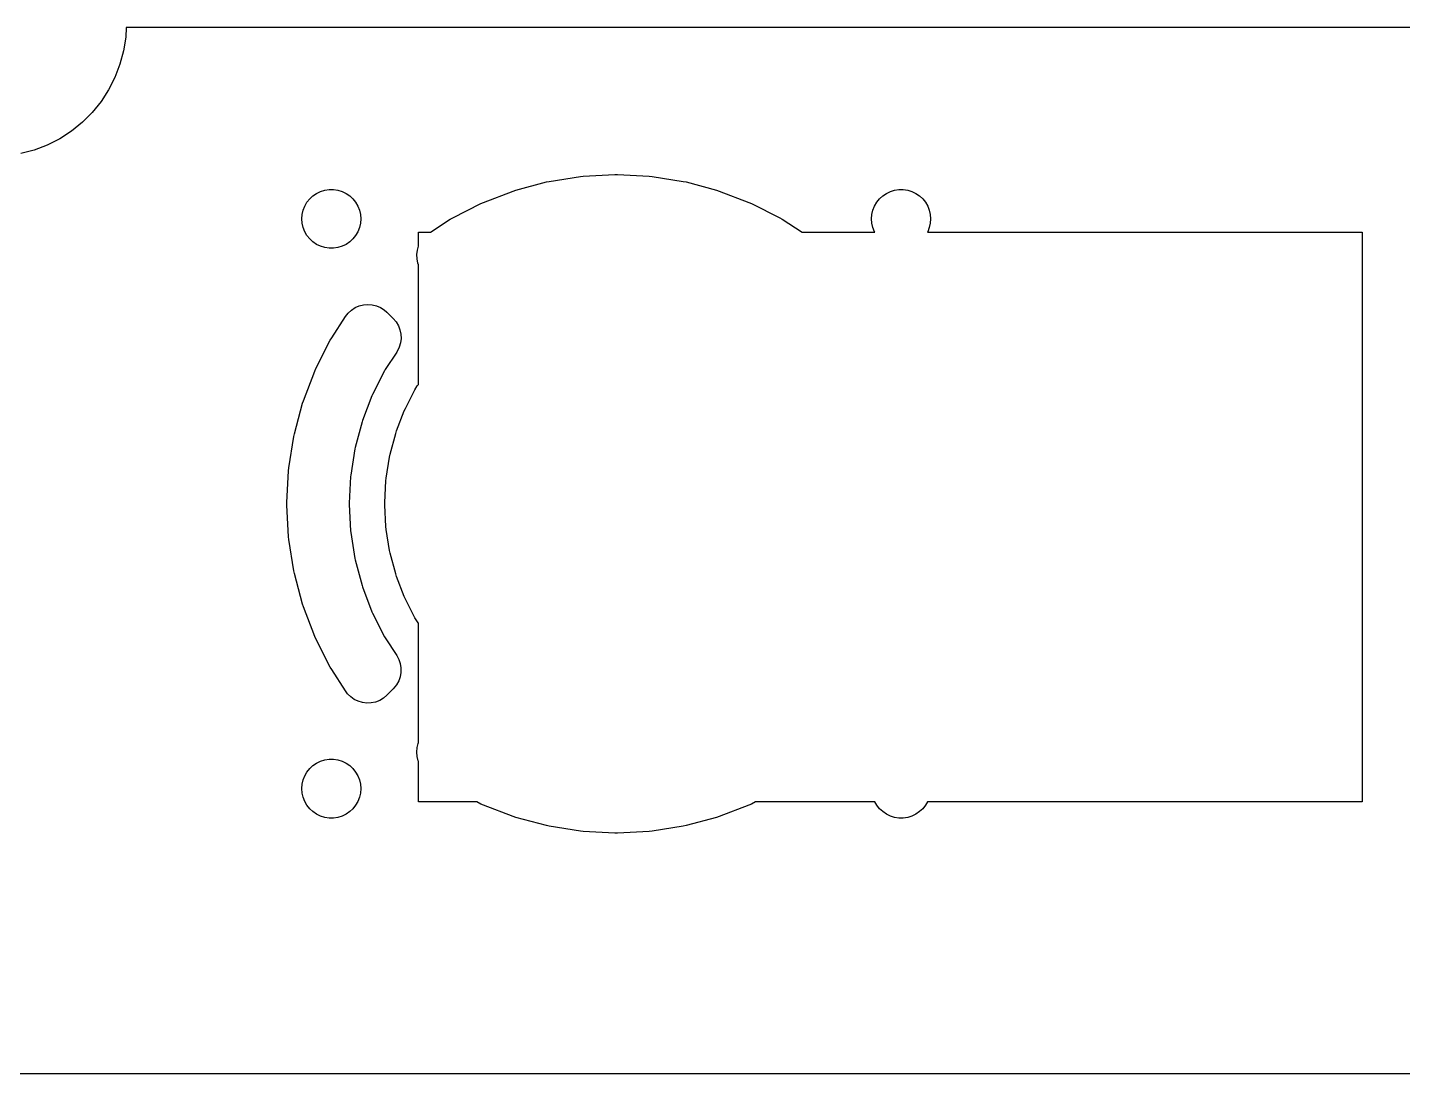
# Model space of a CAD drawing. Header units: metres. Extents: x 0 to 299, y 0 to 59.
# Drawn here: x 76.9 to 154.2, y 0 to 58.8 of the extents above; entities that cross this region are included whole.
import ezdxf

# ---------------------------------------------------------------- set-up
doc = ezdxf.new("R2010")
doc.units = ezdxf.units.M

msp = doc.modelspace()

# ---------------------------------------------------------------- linework, layer by layer
for p, q in [((82.4869, 58.75), (82.4589, 58.216)), ((156.413, 58.75), (82.4869, 58.75)), ((82.4589, 58.216), (82.3361, 57.4407)), ((82.3361, 57.4407), (82.1329, 56.6824)), ((82.1329, 56.6824), (81.8516, 55.9495)), ((81.8516, 55.9495), (81.4952, 55.25)), ((81.4952, 55.25), (81.0676, 54.5916)), ((81.0676, 54.5916), (80.5736, 53.9815)), ((80.0185, 53.4264), (79.4084, 52.9324)), ((80.5736, 53.9815), (80.0185, 53.4264)), ((79.4084, 52.9324), (78.75, 52.5048)), ((77.3176, 51.8671), (76.5593, 51.6639)), ((78.0505, 52.1484), (77.3176, 51.8671)), ((78.75, 52.5048), (78.0505, 52.1484)), ((106.231, 50.108), (107.989, 50.3864)), ((107.989, 50.3864), (108.145, 50.4028)), ((108.145, 50.4028), (109.921, 50.4959)), ((109.921, 50.4959), (110.079, 50.4959)), ((110.079, 50.4959), (111.855, 50.4028)), ((111.855, 50.4028), (112.011, 50.3864)), ((112.011, 50.3864), (113.769, 50.108)), ((92.9684, 49.2936), (93.1727, 49.4329)), ((93.1727, 49.4329), (93.3955, 49.5402)), ((93.3955, 49.5402), (93.6318, 49.6131)), ((93.6318, 49.6131), (93.8764, 49.65)), ((93.8764, 49.65), (94.1237, 49.65)), ((94.1237, 49.65), (94.3682, 49.6131)), ((94.3682, 49.6131), (94.6045, 49.5402)), ((94.6045, 49.5402), (94.8273, 49.4329)), ((94.8273, 49.4329), (95.0316, 49.2936)), ((102.549, 48.9288), (104.21, 49.5664)), ((104.21, 49.5664), (104.359, 49.6149)), ((104.359, 49.6149), (106.078, 50.0754)), ((106.078, 50.0754), (106.231, 50.108)), ((113.769, 50.108), (113.922, 50.0754)), ((113.922, 50.0754), (115.641, 49.6149)), ((115.641, 49.6149), (115.79, 49.5664)), ((115.79, 49.5664), (117.451, 48.9288)), ((124.968, 49.2936), (125.173, 49.4329)), ((125.173, 49.4329), (125.395, 49.5402)), ((125.395, 49.5402), (125.632, 49.6131)), ((125.632, 49.6131), (125.876, 49.65)), ((125.876, 49.65), (126.124, 49.65)), ((126.124, 49.65), (126.368, 49.6131)), ((126.368, 49.6131), (126.604, 49.5402)), ((126.604, 49.5402), (126.827, 49.4329)), ((126.827, 49.4329), (127.032, 49.2936)), ((92.4189, 48.4877), (92.5092, 48.7179)), ((92.5092, 48.7179), (92.6329, 48.9321)), ((92.6329, 48.9321), (92.7871, 49.1254)), ((92.7871, 49.1254), (92.9684, 49.2936)), ((95.0316, 49.2936), (95.2129, 49.1254)), ((95.2129, 49.1254), (95.3671, 48.9321)), ((95.3671, 48.9321), (95.4908, 48.7179)), ((95.4908, 48.7179), (95.5811, 48.4877)), ((100.82, 48.0571), (102.405, 48.8649)), ((102.405, 48.8649), (102.549, 48.9288)), ((117.451, 48.9288), (117.595, 48.8649)), ((117.595, 48.8649), (119.18, 48.0571)), ((124.419, 48.4877), (124.509, 48.7179)), ((124.509, 48.7179), (124.633, 48.9321)), ((124.633, 48.9321), (124.787, 49.1254)), ((124.787, 49.1254), (124.968, 49.2936)), ((127.032, 49.2936), (127.213, 49.1254)), ((127.213, 49.1254), (127.367, 48.9321)), ((127.367, 48.9321), (127.491, 48.7179)), ((127.491, 48.7179), (127.581, 48.4877)), ((92.3454, 48), (92.3639, 48.2466)), ((92.3639, 47.7534), (92.3454, 48)), ((92.3639, 48.2466), (92.4189, 48.4877)), ((95.5811, 48.4877), (95.6362, 48.2466)), ((95.6362, 48.2466), (95.6546, 48)), ((95.6546, 48), (95.6362, 47.7534)), ((99.562, 47.25), (100.684, 47.9786)), ((100.684, 47.9786), (100.82, 48.0571)), ((119.18, 48.0571), (119.316, 47.9786)), ((119.316, 47.9786), (120.438, 47.25)), ((124.345, 48), (124.364, 48.2466)), ((124.364, 47.7534), (124.345, 48)), ((124.364, 48.2466), (124.419, 48.4877)), ((127.581, 48.4877), (127.636, 48.2466)), ((127.636, 48.2466), (127.655, 48)), ((127.655, 48), (127.636, 47.7534)), ((92.4189, 47.5123), (92.3639, 47.7534)), ((92.5092, 47.2821), (92.4189, 47.5123)), ((92.6329, 47.0679), (92.5092, 47.2821)), ((95.4908, 47.2821), (95.3671, 47.0679)), ((95.5811, 47.5123), (95.4908, 47.2821)), ((95.6362, 47.7534), (95.5811, 47.5123)), ((98.9, 46.474), (98.9, 47.25)), ((98.9, 47.25), (99.562, 47.25)), ((120.438, 47.25), (124.528, 47.25)), ((124.419, 47.5123), (124.364, 47.7534)), ((124.509, 47.2821), (124.419, 47.5123)), ((124.528, 47.25), (124.509, 47.2821)), ((127.491, 47.2821), (127.472, 47.25)), ((127.472, 47.25), (151.9, 47.25)), ((127.581, 47.5123), (127.491, 47.2821)), ((127.636, 47.7534), (127.581, 47.5123)), ((151.9, 47.25), (151.9, 15.25)), ((92.7871, 46.8746), (92.6329, 47.0679)), ((92.9684, 46.7064), (92.7871, 46.8746)), ((93.1727, 46.567), (92.9684, 46.7064)), ((93.3955, 46.4597), (93.1727, 46.567)), ((93.6318, 46.3869), (93.3955, 46.4597)), ((93.8764, 46.35), (93.6318, 46.3869)), ((94.1237, 46.35), (93.8764, 46.35)), ((94.3682, 46.3869), (94.1237, 46.35)), ((94.6045, 46.4597), (94.3682, 46.3869)), ((94.8273, 46.567), (94.6045, 46.4597)), ((95.0316, 46.7064), (94.8273, 46.567)), ((95.2129, 46.8746), (95.0316, 46.7064)), ((95.3671, 47.0679), (95.2129, 46.8746)), ((98.8331, 46.2493), (98.9, 46.474)), ((98.8025, 46.0034), (98.8331, 46.2493)), ((98.8127, 45.7559), (98.8025, 46.0034)), ((98.8635, 45.5134), (98.8127, 45.7559)), ((98.9, 45.42), (98.8635, 45.5134)), ((98.9, 38.7039), (98.9, 45.42)), ((94.0214, 41.3159), (94.8005, 42.5158)), ((94.8005, 42.5158), (94.9522, 42.7117)), ((94.9522, 42.7117), (95.134, 42.88)), ((95.134, 42.88), (95.341, 43.0161)), ((95.341, 43.0161), (95.5676, 43.1162)), ((95.5676, 43.1162), (95.8076, 43.1777)), ((95.8076, 43.1777), (96.0544, 43.1988)), ((96.0544, 43.1988), (96.3014, 43.179)), ((96.3014, 43.179), (96.5417, 43.1189)), ((96.5417, 43.1189), (96.7688, 43.02)), ((96.7688, 43.02), (96.9766, 42.8851)), ((96.9766, 42.8851), (97.1192, 42.7595)), ((97.1192, 42.7595), (97.4772, 42.4015)), ((97.4772, 42.4015), (97.6373, 42.2124)), ((97.6373, 42.2124), (97.7641, 41.9996)), ((97.7641, 41.9996), (97.8542, 41.7688)), ((97.8542, 41.7688), (97.905, 41.5264)), ((93.1351, 39.5947), (93.9429, 41.18)), ((93.9429, 41.18), (94.0214, 41.3159)), ((97.8846, 41.033), (97.8139, 40.7956)), ((97.9153, 41.2789), (97.8846, 41.033)), ((97.905, 41.5264), (97.9153, 41.2789)), ((97.6745, 40.5239), (97.031, 39.533)), ((97.8139, 40.7956), (97.6745, 40.5239)), ((92.4336, 37.7902), (93.0712, 39.4512)), ((93.0712, 39.4512), (93.1351, 39.5947)), ((96.9918, 39.465), (96.3147, 38.136)), ((97.031, 39.533), (96.9918, 39.465)), ((98.6945, 38.4074), (98.8248, 38.6181)), ((98.8248, 38.6181), (98.9, 38.7039)), ((96.2827, 38.0643), (95.7483, 36.672)), ((96.3147, 38.136), (96.2827, 38.0643)), ((98.1597, 37.3577), (98.6945, 38.4074)), ((91.9246, 35.9223), (92.3851, 37.6409)), ((92.3851, 37.6409), (92.4336, 37.7902)), ((97.6644, 36.0905), (98.0958, 37.2143)), ((98.0958, 37.2143), (98.1597, 37.3577)), ((95.7239, 36.5971), (95.338, 35.1568)), ((95.7483, 36.672), (95.7239, 36.5971)), ((91.6136, 34.0113), (91.892, 35.7687)), ((91.892, 35.7687), (91.9246, 35.9223)), ((97.3045, 34.7789), (97.6159, 35.9412)), ((97.6159, 35.9412), (97.6644, 36.0905)), ((95.3216, 35.0798), (95.0883, 33.6067)), ((95.338, 35.1568), (95.3216, 35.0798)), ((97.2718, 34.6253), (97.3045, 34.7789)), ((91.5972, 33.8552), (91.6136, 34.0113)), ((97.0835, 33.4364), (97.2718, 34.6253)), ((91.5041, 32.0785), (91.5972, 33.8552)), ((95.0801, 33.5286), (95.0021, 32.0393)), ((95.0883, 33.6067), (95.0801, 33.5286)), ((97.0041, 32.0785), (97.0671, 33.2803)), ((97.0671, 33.2803), (97.0835, 33.4364)), ((91.5041, 31.9215), (91.5041, 32.0785)), ((91.5972, 30.1448), (91.5041, 31.9215)), ((95.0021, 32.0393), (95.0021, 31.9607)), ((95.0021, 31.9607), (95.0801, 30.4714)), ((97.0041, 31.9215), (97.0041, 32.0785)), ((97.0671, 30.7197), (97.0041, 31.9215)), ((91.6136, 29.9887), (91.5972, 30.1448)), ((95.0801, 30.4714), (95.0883, 30.3933)), ((95.0883, 30.3933), (95.3216, 28.9202)), ((97.0835, 30.5636), (97.0671, 30.7197)), ((97.2718, 29.3747), (97.0835, 30.5636)), ((91.892, 28.2313), (91.6136, 29.9887)), ((97.3045, 29.2211), (97.2718, 29.3747)), ((95.3216, 28.9202), (95.338, 28.8432)), ((95.338, 28.8432), (95.7239, 27.4029)), ((97.6159, 28.0588), (97.3045, 29.2211)), ((91.9246, 28.0777), (91.892, 28.2313)), ((92.3851, 26.3591), (91.9246, 28.0777)), ((97.6644, 27.9095), (97.6159, 28.0588)), ((98.0958, 26.7857), (97.6644, 27.9095)), ((95.7239, 27.4029), (95.7483, 27.328)), ((95.7483, 27.328), (96.2827, 25.9357)), ((92.4336, 26.2098), (92.3851, 26.3591)), ((98.1597, 26.6423), (98.0958, 26.7857)), ((98.6945, 25.5926), (98.1597, 26.6423)), ((93.0712, 24.5488), (92.4336, 26.2098)), ((96.2827, 25.9357), (96.3147, 25.864)), ((96.3147, 25.864), (96.9918, 24.535)), ((98.8864, 25.3042), (98.6945, 25.5926)), ((98.9, 25.2905), (98.8864, 25.3042)), ((98.9, 18.5851), (98.9, 25.2905)), ((93.1351, 24.4053), (93.0712, 24.5488)), ((93.9429, 22.82), (93.1351, 24.4053)), ((96.9918, 24.535), (97.031, 24.467)), ((97.031, 24.467), (97.6745, 23.4761)), ((97.6745, 23.4761), (97.7919, 23.2579)), ((97.7919, 23.2579), (97.8716, 23.0234)), ((94.0214, 22.6841), (93.9429, 22.82)), ((94.8005, 21.4842), (94.0214, 22.6841)), ((97.9111, 22.5312), (97.8696, 22.2869)), ((97.8716, 23.0234), (97.9117, 22.7789)), ((97.9117, 22.7789), (97.9111, 22.5312)), ((97.67, 21.8353), (97.4772, 21.5985)), ((97.7885, 22.0528), (97.67, 21.8353)), ((97.8696, 22.2869), (97.7885, 22.0528)), ((94.9139, 21.3317), (94.8005, 21.4842)), ((95.0891, 21.1566), (94.9139, 21.3317)), ((95.2907, 21.0126), (95.0891, 21.1566)), ((95.5133, 20.9038), (95.2907, 21.0126)), ((95.7507, 20.8331), (95.5133, 20.9038)), ((96.4866, 20.8635), (96.2441, 20.8127)), ((96.7173, 20.9536), (96.4866, 20.8635)), ((96.9302, 21.0804), (96.7173, 20.9536)), ((97.1192, 21.2405), (96.9302, 21.0804)), ((97.4772, 21.5985), (97.1192, 21.2405)), ((95.9966, 20.8025), (95.7507, 20.8331)), ((96.2441, 20.8127), (95.9966, 20.8025)), ((98.821, 18.3014), (98.8811, 18.5417)), ((98.8811, 18.5417), (98.9, 18.5851)), ((98.8012, 18.0544), (98.821, 18.3014)), ((98.8223, 17.8076), (98.8012, 18.0544)), ((98.8838, 17.5676), (98.8223, 17.8076)), ((92.6329, 16.9321), (92.7871, 17.1254)), ((92.7871, 17.1254), (92.9684, 17.2936)), ((92.9684, 17.2936), (93.1727, 17.433)), ((93.1727, 17.433), (93.3955, 17.5403)), ((93.3955, 17.5403), (93.6318, 17.6131)), ((93.6318, 17.6131), (93.8764, 17.65)), ((93.8764, 17.65), (94.1237, 17.65)), ((94.1237, 17.65), (94.3682, 17.6131)), ((94.3682, 17.6131), (94.6045, 17.5403)), ((94.6045, 17.5403), (94.8273, 17.433)), ((94.8273, 17.433), (95.0316, 17.2936)), ((95.0316, 17.2936), (95.2129, 17.1254)), ((95.2129, 17.1254), (95.3671, 16.9321)), ((98.9, 17.5309), (98.8838, 17.5676)), ((98.9, 15.25), (98.9, 17.5309)), ((92.3454, 16), (92.3639, 16.2466)), ((92.3639, 16.2466), (92.4189, 16.4877)), ((92.4189, 16.4877), (92.5092, 16.7179)), ((92.5092, 16.7179), (92.6329, 16.9321)), ((95.3671, 16.9321), (95.4908, 16.7179)), ((95.4908, 16.7179), (95.5811, 16.4877)), ((95.5811, 16.4877), (95.6362, 16.2466)), ((95.6362, 16.2466), (95.6546, 16)), ((92.3639, 15.7534), (92.3454, 16)), ((92.4189, 15.5123), (92.3639, 15.7534)), ((92.5092, 15.2821), (92.4189, 15.5123)), ((95.5811, 15.5123), (95.4908, 15.2821)), ((95.6362, 15.7534), (95.5811, 15.5123)), ((95.6546, 16), (95.6362, 15.7534)), ((92.6329, 15.0679), (92.5092, 15.2821)), ((92.7871, 14.8746), (92.6329, 15.0679)), ((92.9684, 14.7064), (92.7871, 14.8746)), ((93.1727, 14.5671), (92.9684, 14.7064)), ((95.0316, 14.7064), (94.8273, 14.5671)), ((95.2129, 14.8746), (95.0316, 14.7064)), ((95.3671, 15.0679), (95.2129, 14.8746)), ((95.4908, 15.2821), (95.3671, 15.0679)), ((102.18, 15.25), (98.9, 15.25)), ((102.405, 15.1351), (102.18, 15.25)), ((102.549, 15.0712), (102.405, 15.1351)), ((104.21, 14.4336), (102.549, 15.0712)), ((117.451, 15.0712), (115.79, 14.4336)), ((117.595, 15.1351), (117.451, 15.0712)), ((117.82, 15.25), (117.595, 15.1351)), ((124.528, 15.25), (117.82, 15.25)), ((124.633, 15.0679), (124.528, 15.25)), ((124.787, 14.8746), (124.633, 15.0679)), ((124.968, 14.7064), (124.787, 14.8746)), ((125.173, 14.5671), (124.968, 14.7064)), ((127.032, 14.7064), (126.827, 14.5671)), ((127.213, 14.8746), (127.032, 14.7064)), ((127.367, 15.0679), (127.213, 14.8746)), ((127.472, 15.25), (127.367, 15.0679)), ((151.9, 15.25), (127.472, 15.25)), ((93.3955, 14.4598), (93.1727, 14.5671)), ((93.6318, 14.3869), (93.3955, 14.4598)), ((93.8764, 14.35), (93.6318, 14.3869)), ((94.1237, 14.35), (93.8764, 14.35)), ((94.3682, 14.3869), (94.1237, 14.35)), ((94.6045, 14.4598), (94.3682, 14.3869)), ((94.8273, 14.5671), (94.6045, 14.4598)), ((104.359, 14.3851), (104.21, 14.4336)), ((106.078, 13.9246), (104.359, 14.3851)), ((106.231, 13.892), (106.078, 13.9246)), ((113.922, 13.9246), (113.769, 13.892)), ((115.641, 14.3851), (113.922, 13.9246)), ((115.79, 14.4336), (115.641, 14.3851)), ((125.395, 14.4598), (125.173, 14.5671)), ((125.632, 14.3869), (125.395, 14.4598)), ((125.876, 14.35), (125.632, 14.3869)), ((126.124, 14.35), (125.876, 14.35)), ((126.368, 14.3869), (126.124, 14.35)), ((126.604, 14.4598), (126.368, 14.3869)), ((126.827, 14.5671), (126.604, 14.4598)), ((107.989, 13.6136), (106.231, 13.892)), ((108.145, 13.5972), (107.989, 13.6136)), ((109.921, 13.5041), (108.145, 13.5972)), ((110.079, 13.5041), (109.921, 13.5041)), ((111.855, 13.5972), (110.079, 13.5041)), ((112.011, 13.6136), (111.855, 13.5972)), ((113.769, 13.892), (112.011, 13.6136)), ((0, 0), (298.65, 0))]:
    msp.add_line(p, q)

doc.saveas('drawing.dxf')
